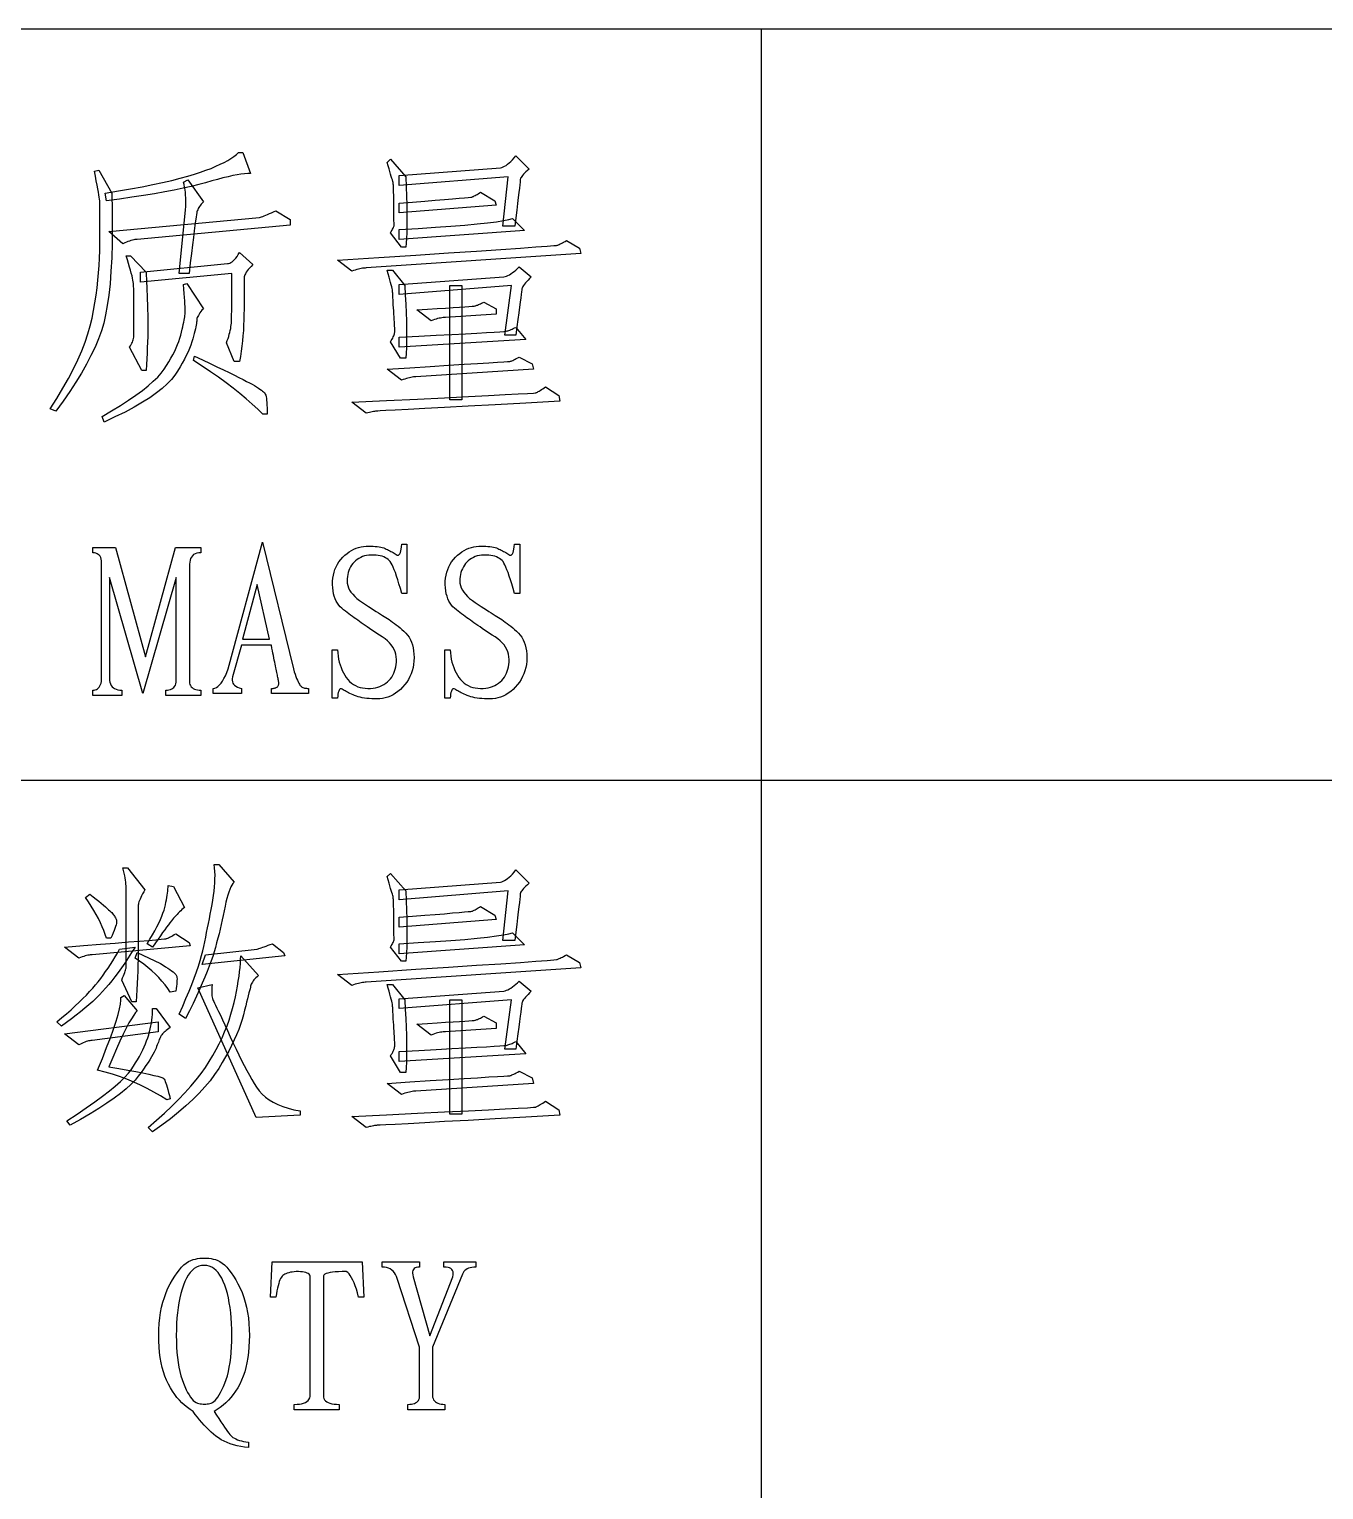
# Model space of a CAD drawing. Extents: x 0 to 420, y 0 to 297.
# Drawn here: x 388.5 to 399.99, y 22.04 to 35 of the extents above; entities that cross this region are included whole.
import ezdxf

# ---------------------------------------------------------------- set-up
doc = ezdxf.new("R2010")
doc.units = 0

msp = doc.modelspace()

# ---------------------------------------------------------------- linework, layer by layer
at = {"color": 7, "lineweight": 25}
for p, q in [((415, 35), (235, 35)), ((395, 15), (395, 35)), ((415, 28.33), (363, 28.33))]:
    msp.add_line(p, q, dxfattribs=at)
for points in [[(390.466, 33.72), (390.441, 33.72), (390.413, 33.717), (390.381, 33.713), (390.346, 33.707), (390.308, 33.7), (390.266, 33.691), (390.221, 33.68), (390.173, 33.667), (390.121, 33.653), (390.066, 33.637), (390.006, 33.621), (389.94, 33.604), (389.868, 33.588), (389.789, 33.572), (389.705, 33.556), (389.614, 33.54), (389.516, 33.524), (389.413, 33.508), (389.303, 33.492), (389.187, 33.476), (389.177, 33.545), (389.293, 33.564), (389.402, 33.583), (389.504, 33.602), (389.598, 33.621), (389.686, 33.64), (389.767, 33.658), (389.841, 33.677), (389.909, 33.695), (389.969, 33.713), (390.022, 33.73), (390.07, 33.748), (390.115, 33.765), (390.157, 33.783), (390.196, 33.801), (390.231, 33.818), (390.263, 33.836), (390.292, 33.853), (390.317, 33.871), (390.34, 33.888), (390.359, 33.906), (390.398, 33.906)], [(391.843, 33.691), (391.847, 33.602), (391.85, 33.519), (391.852, 33.442), (391.853, 33.371), (391.853, 33.305), (391.853, 33.246), (391.852, 33.192), (391.85, 33.144), (391.847, 33.102), (391.843, 33.066), (391.804, 33.066), (391.707, 33.193), (391.714, 33.204), (391.721, 33.215), (391.726, 33.225), (391.731, 33.234), (391.735, 33.242), (391.738, 33.249), (391.74, 33.256), (391.741, 33.262), (391.741, 33.267), (391.741, 33.271), (391.74, 33.276), (391.739, 33.284), (391.738, 33.295), (391.738, 33.309), (391.737, 33.325), (391.737, 33.344), (391.736, 33.366), (391.736, 33.39), (391.736, 33.417), (391.736, 33.447), (391.736, 33.477), (391.736, 33.504), (391.736, 33.529), (391.735, 33.552), (391.735, 33.571), (391.734, 33.589), (391.734, 33.604), (391.733, 33.616), (391.732, 33.625), (391.731, 33.633), (391.73, 33.64), (391.727, 33.649), (391.724, 33.662), (391.72, 33.676), (391.715, 33.694), (391.709, 33.713), (391.703, 33.736), (391.695, 33.761), (391.687, 33.788), (391.677, 33.818), (391.707, 33.847)], [(392.81, 33.252), (392.703, 33.252), (392.752, 33.691), (391.785, 33.613), (391.785, 33.701), (392.683, 33.769), (392.695, 33.772), (392.707, 33.777), (392.72, 33.783), (392.733, 33.791), (392.747, 33.801), (392.761, 33.813), (392.775, 33.826), (392.789, 33.841), (392.805, 33.858), (392.82, 33.877), (392.937, 33.759), (392.922, 33.746), (392.909, 33.734), (392.897, 33.722), (392.887, 33.712), (392.879, 33.702), (392.872, 33.693), (392.866, 33.685), (392.862, 33.678), (392.86, 33.672), (392.859, 33.667), (392.859, 33.658), (392.857, 33.642), (392.855, 33.619), (392.851, 33.589), (392.847, 33.551), (392.841, 33.506), (392.835, 33.453), (392.828, 33.393), (392.819, 33.326)], [(389.236, 33.545), (389.239, 33.387), (389.239, 33.239), (389.238, 33.101), (389.234, 32.971), (389.227, 32.851), (389.219, 32.741), (389.208, 32.64), (389.195, 32.548), (389.18, 32.465), (389.163, 32.392), (389.142, 32.323), (389.116, 32.252), (389.086, 32.178), (389.05, 32.103), (389.01, 32.026), (388.965, 31.947), (388.916, 31.866), (388.861, 31.783), (388.802, 31.698), (388.738, 31.611), (388.689, 31.631), (388.747, 31.723), (388.801, 31.813), (388.85, 31.9), (388.894, 31.984), (388.933, 32.066), (388.968, 32.146), (388.998, 32.222), (389.023, 32.296), (389.044, 32.368), (389.06, 32.436), (389.073, 32.504), (389.085, 32.571), (389.095, 32.638), (389.104, 32.704), (389.111, 32.771), (389.118, 32.837), (389.122, 32.903), (389.126, 32.969), (389.128, 33.035), (389.129, 33.1), (389.129, 33.163), (389.129, 33.22), (389.129, 33.271), (389.129, 33.316), (389.129, 33.355), (389.129, 33.389), (389.129, 33.417), (389.129, 33.439), (389.129, 33.456), (389.129, 33.467), (389.128, 33.476), (389.127, 33.49), (389.124, 33.508), (389.121, 33.529), (389.116, 33.554), (389.111, 33.584), (389.105, 33.617), (389.097, 33.654), (389.089, 33.695), (389.08, 33.74), (389.119, 33.75)], [(389.988, 33.369), (389.985, 33.355), (389.982, 33.332), (389.978, 33.3), (389.972, 33.259), (389.966, 33.21), (389.959, 33.152), (389.95, 33.085), (389.941, 33.009), (389.931, 32.925), (389.92, 32.832), (389.832, 32.832), (389.89, 33.398), (389.892, 33.425), (389.893, 33.452), (389.893, 33.478), (389.892, 33.503), (389.89, 33.528), (389.888, 33.552), (389.885, 33.575), (389.881, 33.598), (389.876, 33.621), (389.871, 33.642), (389.91, 33.662), (390.047, 33.467), (390.037, 33.457), (390.029, 33.447), (390.021, 33.437), (390.014, 33.427), (390.007, 33.418), (390.002, 33.408), (389.997, 33.398), (389.993, 33.388), (389.99, 33.379)], [(391.785, 33.457), (391.904, 33.466), (392.011, 33.475), (392.105, 33.482), (392.188, 33.489), (392.258, 33.495), (392.317, 33.5), (392.363, 33.504), (392.397, 33.507), (392.419, 33.509), (392.429, 33.51), (392.434, 33.512), (392.439, 33.514), (392.445, 33.516), (392.451, 33.52), (392.459, 33.524), (392.467, 33.529), (392.476, 33.534), (392.486, 33.54), (392.496, 33.547), (392.507, 33.554), (392.634, 33.476), (392.644, 33.437), (391.785, 33.369)], [(390.818, 33.31), (390.818, 33.261), (389.461, 33.134), (389.451, 33.134), (389.44, 33.133), (389.429, 33.131), (389.417, 33.128), (389.404, 33.125), (389.391, 33.12), (389.378, 33.115), (389.364, 33.109), (389.349, 33.103), (389.334, 33.095), (389.207, 33.203), (390.545, 33.33), (390.553, 33.332), (390.563, 33.335), (390.574, 33.339), (390.587, 33.344), (390.601, 33.349), (390.616, 33.356), (390.633, 33.363), (390.651, 33.37), (390.67, 33.379), (390.691, 33.388)], [(391.785, 33.222), (391.953, 33.232), (392.106, 33.242), (392.244, 33.252), (392.368, 33.261), (392.476, 33.271), (392.569, 33.281), (392.647, 33.291), (392.71, 33.301), (392.758, 33.31), (392.791, 33.32), (392.898, 33.213), (391.785, 33.134)], [(391.238, 32.949), (391.604, 32.973), (391.931, 32.995), (392.221, 33.014), (392.472, 33.031), (392.686, 33.045), (392.861, 33.057), (392.998, 33.067), (393.097, 33.074), (393.158, 33.079), (393.181, 33.081), (393.186, 33.082), (393.191, 33.084), (393.197, 33.087), (393.205, 33.09), (393.213, 33.094), (393.222, 33.099), (393.233, 33.104), (393.244, 33.11), (393.256, 33.117), (393.269, 33.125), (393.386, 33.056), (393.396, 33.008), (391.492, 32.881), (391.482, 32.88), (391.471, 32.879), (391.46, 32.878), (391.448, 32.876), (391.436, 32.873), (391.423, 32.87), (391.409, 32.866), (391.395, 32.862), (391.38, 32.857), (391.365, 32.851)], [(389.431, 32.285), (389.431, 32.296), (389.431, 32.309), (389.431, 32.326), (389.431, 32.344), (389.431, 32.365), (389.431, 32.389), (389.431, 32.415), (389.431, 32.444), (389.431, 32.476), (389.431, 32.509), (389.431, 32.543), (389.431, 32.575), (389.431, 32.604), (389.43, 32.631), (389.43, 32.656), (389.43, 32.678), (389.429, 32.698), (389.428, 32.716), (389.427, 32.731), (389.426, 32.744), (389.425, 32.757), (389.422, 32.772), (389.419, 32.79), (389.414, 32.811), (389.408, 32.834), (389.401, 32.86), (389.393, 32.888), (389.384, 32.919), (389.374, 32.952), (389.363, 32.988), (389.402, 32.988), (389.539, 32.842), (389.541, 32.813), (389.542, 32.783), (389.544, 32.75), (389.546, 32.716), (389.547, 32.679), (389.549, 32.641), (389.55, 32.6), (389.551, 32.557), (389.552, 32.512), (389.553, 32.466), (389.554, 32.418), (389.554, 32.369), (389.554, 32.321), (389.553, 32.272), (389.552, 32.223), (389.55, 32.173), (389.548, 32.123), (389.546, 32.073), (389.542, 32.023), (389.539, 31.972), (389.5, 31.972), (389.392, 32.177), (389.4, 32.189), (389.406, 32.201), (389.412, 32.212), (389.417, 32.223), (389.422, 32.234), (389.425, 32.244), (389.428, 32.255), (389.43, 32.265), (389.431, 32.275)], [(390.408, 32.514), (390.407, 32.467), (390.406, 32.419), (390.404, 32.372), (390.402, 32.325), (390.398, 32.279), (390.394, 32.233), (390.389, 32.187), (390.383, 32.141), (390.376, 32.096), (390.369, 32.051), (390.32, 32.051), (390.252, 32.217), (390.259, 32.236), (390.266, 32.255), (390.272, 32.273), (390.277, 32.292), (390.282, 32.309), (390.286, 32.327), (390.29, 32.344), (390.292, 32.36), (390.294, 32.376), (390.296, 32.392), (390.296, 32.411), (390.297, 32.435), (390.298, 32.465), (390.299, 32.5), (390.299, 32.541), (390.3, 32.588), (390.3, 32.64), (390.3, 32.699), (390.3, 32.762), (390.3, 32.832), (389.49, 32.754), (389.49, 32.842), (390.261, 32.92), (390.271, 32.921), (390.281, 32.924), (390.292, 32.928), (390.302, 32.935), (390.313, 32.944), (390.323, 32.955), (390.335, 32.967), (390.346, 32.982), (390.357, 32.999), (390.369, 33.017), (390.486, 32.91), (390.471, 32.895), (390.458, 32.88), (390.446, 32.867), (390.436, 32.854), (390.427, 32.842), (390.42, 32.83), (390.415, 32.82), (390.411, 32.81), (390.409, 32.801), (390.408, 32.793), (390.408, 32.783), (390.408, 32.769), (390.408, 32.751), (390.408, 32.729), (390.408, 32.704), (390.408, 32.674), (390.408, 32.64), (390.408, 32.602), (390.408, 32.56)], [(391.707, 32.226), (391.714, 32.238), (391.721, 32.249), (391.727, 32.259), (391.732, 32.269), (391.736, 32.279), (391.739, 32.288), (391.742, 32.296), (391.744, 32.304), (391.745, 32.312), (391.746, 32.319), (391.746, 32.327), (391.745, 32.337), (391.745, 32.35), (391.744, 32.364), (391.743, 32.381), (391.742, 32.401), (391.741, 32.422), (391.739, 32.446), (391.738, 32.472), (391.736, 32.5), (391.734, 32.528), (391.732, 32.553), (391.731, 32.577), (391.73, 32.597), (391.729, 32.616), (391.728, 32.632), (391.727, 32.645), (391.727, 32.656), (391.726, 32.665), (391.726, 32.671), (391.726, 32.677), (391.724, 32.686), (391.722, 32.698), (391.718, 32.713), (391.714, 32.73), (391.709, 32.751), (391.702, 32.774), (391.695, 32.8), (391.687, 32.829), (391.677, 32.861), (391.726, 32.861), (391.834, 32.724), (391.839, 32.639), (391.843, 32.558), (391.847, 32.482), (391.849, 32.41), (391.851, 32.343), (391.851, 32.281), (391.851, 32.224), (391.849, 32.171), (391.847, 32.123), (391.843, 32.08), (391.795, 32.08)], [(392.957, 32.802), (392.942, 32.787), (392.928, 32.773), (392.916, 32.76), (392.906, 32.748), (392.897, 32.737), (392.889, 32.726), (392.883, 32.717), (392.879, 32.709), (392.875, 32.701), (392.874, 32.695), (392.872, 32.686), (392.87, 32.669), (392.867, 32.646), (392.863, 32.615), (392.858, 32.578), (392.852, 32.533), (392.845, 32.482), (392.838, 32.423), (392.829, 32.358), (392.82, 32.285), (392.722, 32.285), (392.781, 32.724), (391.785, 32.646), (391.785, 32.734), (392.713, 32.802), (392.724, 32.805), (392.737, 32.809), (392.749, 32.814), (392.763, 32.821), (392.776, 32.829), (392.79, 32.839), (392.804, 32.85), (392.819, 32.862), (392.834, 32.875), (392.849, 32.89)], [(389.148, 31.562), (389.233, 31.612), (389.311, 31.66), (389.382, 31.707), (389.447, 31.751), (389.506, 31.794), (389.558, 31.835), (389.603, 31.875), (389.642, 31.912), (389.674, 31.948), (389.7, 31.982), (389.721, 32.015), (389.742, 32.047), (389.76, 32.079), (389.777, 32.11), (389.793, 32.141), (389.806, 32.171), (389.819, 32.2), (389.83, 32.229), (389.839, 32.257), (389.846, 32.285), (389.853, 32.311), (389.859, 32.336), (389.864, 32.359), (389.869, 32.38), (389.873, 32.4), (389.877, 32.417), (389.88, 32.433), (389.882, 32.447), (389.884, 32.46), (389.885, 32.47), (389.886, 32.482), (389.886, 32.497), (389.886, 32.515), (389.885, 32.536), (389.884, 32.561), (389.882, 32.589), (389.88, 32.62), (389.878, 32.655), (389.874, 32.693), (389.871, 32.734), (389.9, 32.744), (390.047, 32.519), (390.035, 32.506), (390.025, 32.493), (390.017, 32.481), (390.009, 32.47), (390.003, 32.459), (389.997, 32.45), (389.993, 32.44), (389.99, 32.432), (389.988, 32.424), (389.988, 32.417), (389.988, 32.409), (389.987, 32.399), (389.985, 32.387), (389.982, 32.374), (389.979, 32.358), (389.976, 32.341), (389.971, 32.321), (389.966, 32.3), (389.96, 32.276), (389.954, 32.251), (389.946, 32.224), (389.936, 32.196), (389.925, 32.166), (389.912, 32.136), (389.896, 32.104), (389.879, 32.071), (389.86, 32.037), (389.84, 32.002), (389.817, 31.966), (389.793, 31.928), (389.763, 31.89), (389.727, 31.851), (389.683, 31.811), (389.632, 31.771), (389.573, 31.729), (389.507, 31.688), (389.433, 31.645), (389.352, 31.602), (389.263, 31.558), (389.168, 31.513)], [(392.234, 31.709), (392.234, 32.724), (392.341, 32.724), (392.341, 31.709)], [(392.644, 32.519), (392.644, 32.47), (392.195, 32.441), (392.185, 32.441), (392.174, 32.44), (392.163, 32.438), (392.151, 32.436), (392.139, 32.434), (392.126, 32.431), (392.112, 32.427), (392.098, 32.422), (392.083, 32.417), (392.068, 32.412), (391.941, 32.509), (392.036, 32.515), (392.121, 32.52), (392.197, 32.525), (392.263, 32.529), (392.319, 32.533), (392.366, 32.536), (392.404, 32.539), (392.432, 32.541), (392.45, 32.542), (392.459, 32.544), (392.463, 32.545), (392.468, 32.547), (392.474, 32.549), (392.48, 32.551), (392.488, 32.555), (392.496, 32.558), (392.505, 32.562), (392.515, 32.567), (392.525, 32.572), (392.537, 32.578)], [(391.785, 32.177), (391.785, 32.265), (391.958, 32.275), (392.113, 32.283), (392.251, 32.291), (392.372, 32.297), (392.474, 32.303), (392.56, 32.308), (392.628, 32.312), (392.679, 32.315), (392.712, 32.318), (392.727, 32.319), (392.734, 32.32), (392.742, 32.322), (392.75, 32.324), (392.758, 32.327), (392.767, 32.33), (392.777, 32.334), (392.787, 32.338), (392.797, 32.342), (392.808, 32.348), (392.82, 32.353), (392.908, 32.246)], [(389.959, 32.06), (389.968, 32.099), (390.04, 32.065), (390.107, 32.034), (390.168, 32.004), (390.225, 31.977), (390.276, 31.952), (390.322, 31.929), (390.363, 31.908), (390.4, 31.89), (390.431, 31.874), (390.457, 31.86), (390.479, 31.848), (390.5, 31.836), (390.518, 31.825), (390.535, 31.815), (390.549, 31.805), (390.562, 31.796), (390.573, 31.788), (390.582, 31.78), (390.589, 31.774), (390.593, 31.767), (390.597, 31.76), (390.6, 31.751), (390.603, 31.738), (390.606, 31.724), (390.608, 31.706), (390.61, 31.686), (390.611, 31.664), (390.612, 31.639), (390.613, 31.612), (390.613, 31.582), (390.574, 31.582), (390.529, 31.627), (390.48, 31.673), (390.428, 31.719), (390.372, 31.766), (390.313, 31.814), (390.249, 31.862), (390.182, 31.911), (390.111, 31.96), (390.037, 32.01)], [(391.931, 31.914), (391.921, 31.913), (391.911, 31.913), (391.899, 31.911), (391.888, 31.909), (391.875, 31.906), (391.862, 31.903), (391.849, 31.899), (391.834, 31.895), (391.82, 31.89), (391.804, 31.884), (391.677, 31.982), (391.88, 31.995), (392.061, 32.007), (392.222, 32.017), (392.362, 32.026), (392.481, 32.033), (392.579, 32.04), (392.656, 32.044), (392.712, 32.048), (392.747, 32.05), (392.761, 32.051), (392.766, 32.051), (392.771, 32.052), (392.777, 32.054), (392.785, 32.057), (392.793, 32.06), (392.802, 32.065), (392.813, 32.07), (392.824, 32.076), (392.836, 32.082), (392.849, 32.09), (392.966, 32.031), (392.976, 31.982)], [(393.211, 31.699), (392.908, 31.682), (392.637, 31.667), (392.397, 31.654), (392.188, 31.643), (392.011, 31.633), (391.865, 31.625), (391.75, 31.619), (391.667, 31.615), (391.615, 31.612), (391.594, 31.611), (391.589, 31.611), (391.582, 31.61), (391.575, 31.609), (391.566, 31.608), (391.557, 31.606), (391.546, 31.604), (391.534, 31.601), (391.521, 31.599), (391.507, 31.595), (391.492, 31.592), (391.365, 31.689), (391.671, 31.704), (391.946, 31.717), (392.188, 31.729), (392.399, 31.74), (392.578, 31.749), (392.725, 31.757), (392.841, 31.763), (392.924, 31.767), (392.976, 31.77), (392.996, 31.772), (393, 31.774), (393.005, 31.776), (393.012, 31.779), (393.019, 31.783), (393.027, 31.788), (393.037, 31.794), (393.047, 31.801), (393.058, 31.808), (393.07, 31.817), (393.084, 31.826), (393.201, 31.748)], [(389.807, 29.203), (389.807, 30.133), (389.51, 29.102), (389.214, 30.133), (389.214, 29.219), (389.218, 29.203), (389.223, 29.188), (389.23, 29.175), (389.239, 29.164), (389.249, 29.154), (389.26, 29.147), (389.274, 29.141), (389.289, 29.136), (389.305, 29.134), (389.323, 29.133), (389.323, 29.086), (389.065, 29.086), (389.065, 29.133), (389.077, 29.134), (389.088, 29.136), (389.098, 29.14), (389.108, 29.146), (389.116, 29.153), (389.123, 29.161), (389.13, 29.171), (389.135, 29.183), (389.14, 29.196), (389.143, 29.211), (389.143, 30.266), (389.143, 30.282), (389.14, 30.297), (389.136, 30.31), (389.131, 30.321), (389.124, 30.33), (389.115, 30.338), (389.105, 30.344), (389.093, 30.348), (389.08, 30.351), (389.065, 30.352), (389.065, 30.399), (389.268, 30.399), (389.534, 29.43), (389.8, 30.399), (390.026, 30.399), (390.026, 30.352), (390.007, 30.351), (389.99, 30.348), (389.974, 30.343), (389.961, 30.336), (389.95, 30.326), (389.941, 30.315), (389.934, 30.302), (389.929, 30.287), (389.926, 30.269), (389.925, 30.25), (389.925, 29.196), (389.928, 29.184), (389.934, 29.173), (389.94, 29.164), (389.948, 29.156), (389.958, 29.149), (389.969, 29.143), (389.981, 29.139), (389.995, 29.136), (390.01, 29.134), (390.026, 29.133), (390.026, 29.086), (389.714, 29.086), (389.714, 29.133), (389.729, 29.134), (389.742, 29.136), (389.755, 29.139), (389.766, 29.144), (389.776, 29.151), (389.785, 29.158), (389.792, 29.167), (389.799, 29.178), (389.804, 29.19)], [(390.714, 29.219), (390.712, 29.227), (390.71, 29.236), (390.708, 29.246), (390.706, 29.256), (390.704, 29.267), (390.701, 29.278), (390.699, 29.291), (390.696, 29.304), (390.693, 29.318), (390.69, 29.332), (390.687, 29.348), (390.684, 29.364), (390.68, 29.381), (390.676, 29.4), (390.673, 29.419), (390.669, 29.44), (390.664, 29.461), (390.66, 29.483), (390.656, 29.507), (390.651, 29.531), (390.385, 29.531), (390.307, 29.25), (390.304, 29.235), (390.303, 29.221), (390.305, 29.208), (390.309, 29.196), (390.315, 29.186), (390.324, 29.176), (390.336, 29.168), (390.35, 29.16), (390.366, 29.154), (390.385, 29.149), (390.385, 29.102), (390.135, 29.102), (390.135, 29.149), (390.149, 29.152), (390.163, 29.158), (390.177, 29.167), (390.19, 29.18), (390.204, 29.196), (390.217, 29.214), (390.23, 29.236), (390.243, 29.261), (390.256, 29.289), (390.268, 29.321), (390.573, 30.446), (390.846, 29.321), (390.854, 29.297), (390.861, 29.275), (390.868, 29.255), (390.875, 29.237), (390.882, 29.221), (390.888, 29.207), (390.893, 29.195), (390.899, 29.186), (390.904, 29.178), (390.909, 29.172), (390.914, 29.168), (390.919, 29.164), (390.925, 29.16), (390.931, 29.157), (390.938, 29.154), (390.945, 29.152), (390.953, 29.151), (390.961, 29.15), (390.97, 29.149), (390.979, 29.149), (390.979, 29.102), (390.651, 29.102), (390.651, 29.149), (390.659, 29.149), (390.666, 29.149), (390.672, 29.15), (390.679, 29.151), (390.684, 29.153), (390.69, 29.154), (390.694, 29.156), (390.699, 29.159), (390.702, 29.161), (390.706, 29.164), (390.709, 29.168), (390.711, 29.171), (390.713, 29.176), (390.715, 29.181), (390.716, 29.186), (390.716, 29.191), (390.716, 29.198), (390.716, 29.204), (390.715, 29.211)], [(391.815, 29.16), (391.795, 29.14), (391.774, 29.122), (391.752, 29.107), (391.73, 29.093), (391.708, 29.081), (391.685, 29.072), (391.661, 29.064), (391.638, 29.059), (391.613, 29.056), (391.589, 29.055), (391.564, 29.055), (391.541, 29.056), (391.518, 29.058), (391.497, 29.06), (391.476, 29.063), (391.457, 29.066), (391.439, 29.07), (391.421, 29.075), (391.405, 29.08), (391.389, 29.086), (391.375, 29.092), (391.361, 29.098), (391.348, 29.104), (391.336, 29.11), (391.325, 29.115), (391.314, 29.121), (391.305, 29.126), (391.296, 29.131), (391.287, 29.136), (391.28, 29.141), (391.273, 29.144), (391.267, 29.145), (391.261, 29.144), (391.256, 29.14), (391.252, 29.133), (391.248, 29.124), (391.244, 29.112), (391.241, 29.098), (391.239, 29.082), (391.237, 29.063), (391.19, 29.063), (391.19, 29.492), (391.237, 29.492), (391.239, 29.463), (391.243, 29.435), (391.247, 29.408), (391.253, 29.382), (391.26, 29.357), (391.269, 29.333), (391.279, 29.309), (391.29, 29.287), (391.302, 29.266), (391.315, 29.246), (391.33, 29.228), (391.345, 29.211), (391.362, 29.196), (391.38, 29.184), (391.398, 29.173), (391.418, 29.164), (391.439, 29.157), (391.46, 29.153), (391.483, 29.15), (391.507, 29.149), (391.53, 29.149), (391.553, 29.151), (391.574, 29.155), (391.595, 29.16), (391.614, 29.166), (391.632, 29.174), (391.649, 29.183), (391.665, 29.194), (391.68, 29.206), (391.694, 29.219), (391.707, 29.233), (391.718, 29.249), (391.728, 29.265), (391.737, 29.283), (391.744, 29.301), (391.75, 29.32), (391.755, 29.34), (391.758, 29.361), (391.76, 29.383), (391.76, 29.406), (391.759, 29.43), (391.755, 29.452), (391.749, 29.474), (391.741, 29.495), (391.729, 29.515), (391.715, 29.534), (391.699, 29.553), (391.681, 29.571), (391.659, 29.589), (391.635, 29.606), (391.611, 29.622), (391.587, 29.637), (391.565, 29.652), (391.543, 29.667), (391.522, 29.681), (391.502, 29.694), (391.483, 29.707), (391.465, 29.719), (391.448, 29.731), (391.432, 29.742), (391.417, 29.753), (391.401, 29.765), (391.385, 29.776), (391.37, 29.787), (391.354, 29.799), (391.339, 29.811), (391.323, 29.823), (391.307, 29.835), (391.292, 29.847), (391.276, 29.86), (391.261, 29.873), (391.248, 29.888), (391.236, 29.905), (391.225, 29.923), (391.217, 29.944), (391.209, 29.966), (391.203, 29.989), (391.199, 30.015), (391.196, 30.042), (391.194, 30.071), (391.194, 30.1), (391.196, 30.128), (391.201, 30.155), (391.207, 30.181), (391.215, 30.205), (391.225, 30.229), (391.236, 30.252), (391.25, 30.273), (391.266, 30.293), (391.284, 30.313), (391.303, 30.331), (391.322, 30.347), (391.342, 30.361), (391.362, 30.373), (391.383, 30.384), (391.403, 30.393), (391.425, 30.4), (391.446, 30.405), (391.469, 30.409), (391.491, 30.41), (391.513, 30.411), (391.534, 30.411), (391.554, 30.41), (391.572, 30.409), (391.59, 30.407), (391.606, 30.405), (391.621, 30.402), (391.635, 30.399), (391.647, 30.395), (391.659, 30.391), (391.67, 30.386), (391.68, 30.381), (391.691, 30.376), (391.701, 30.371), (391.711, 30.365), (391.72, 30.36), (391.73, 30.354), (391.739, 30.348), (391.748, 30.342), (391.757, 30.336), (391.765, 30.331), (391.772, 30.33), (391.779, 30.331), (391.785, 30.336), (391.791, 30.344), (391.796, 30.355), (391.8, 30.369), (391.803, 30.386), (391.805, 30.406), (391.807, 30.43), (391.854, 30.43), (391.854, 29.992), (391.807, 29.992), (391.795, 30.036), (391.783, 30.076), (391.772, 30.113), (391.761, 30.146), (391.751, 30.176), (391.741, 30.202), (391.731, 30.225), (391.722, 30.245), (391.714, 30.261), (391.706, 30.274), (391.697, 30.284), (391.687, 30.293), (391.676, 30.302), (391.663, 30.309), (391.649, 30.316), (391.634, 30.321), (391.617, 30.325), (391.598, 30.329), (391.579, 30.331), (391.557, 30.332), (391.536, 30.332), (391.516, 30.331), (391.496, 30.328), (391.477, 30.324), (391.46, 30.319), (391.443, 30.312), (391.427, 30.303), (391.412, 30.293), (391.398, 30.282), (391.385, 30.27), (391.374, 30.256), (391.363, 30.242), (391.354, 30.227), (391.345, 30.211), (391.339, 30.195), (391.333, 30.177), (391.329, 30.16), (391.326, 30.141), (391.324, 30.122), (391.323, 30.102), (391.324, 30.082), (391.328, 30.062), (391.335, 30.042), (391.345, 30.022), (391.357, 30.003), (391.372, 29.984), (391.39, 29.965), (391.41, 29.947), (391.434, 29.928), (391.46, 29.91), (391.486, 29.893), (391.512, 29.876), (391.536, 29.861), (391.558, 29.846), (391.58, 29.832), (391.6, 29.819), (391.619, 29.808), (391.636, 29.797), (391.652, 29.787), (391.667, 29.778), (391.681, 29.769), (391.696, 29.759), (391.711, 29.749), (391.726, 29.738), (391.742, 29.726), (391.758, 29.713), (391.775, 29.7), (391.792, 29.686), (391.809, 29.672), (391.827, 29.656), (391.844, 29.64), (391.859, 29.622), (391.873, 29.603), (391.884, 29.581), (391.894, 29.559), (391.902, 29.535), (391.909, 29.509), (391.913, 29.481), (391.916, 29.453), (391.917, 29.422), (391.916, 29.391), (391.913, 29.362), (391.908, 29.333), (391.901, 29.305), (391.891, 29.279), (391.88, 29.253), (391.867, 29.228), (391.852, 29.205), (391.834, 29.182)], [(392.815, 29.16), (392.795, 29.14), (392.774, 29.122), (392.752, 29.107), (392.73, 29.093), (392.708, 29.081), (392.685, 29.072), (392.661, 29.064), (392.638, 29.059), (392.613, 29.056), (392.589, 29.055), (392.564, 29.055), (392.541, 29.056), (392.518, 29.058), (392.497, 29.06), (392.476, 29.063), (392.457, 29.066), (392.439, 29.07), (392.421, 29.075), (392.405, 29.08), (392.389, 29.086), (392.375, 29.092), (392.361, 29.098), (392.348, 29.104), (392.336, 29.11), (392.325, 29.115), (392.314, 29.121), (392.305, 29.126), (392.296, 29.131), (392.287, 29.136), (392.28, 29.141), (392.273, 29.144), (392.267, 29.145), (392.261, 29.144), (392.256, 29.14), (392.252, 29.133), (392.248, 29.124), (392.244, 29.112), (392.241, 29.098), (392.239, 29.082), (392.237, 29.063), (392.19, 29.063), (392.19, 29.492), (392.237, 29.492), (392.239, 29.463), (392.243, 29.435), (392.247, 29.408), (392.253, 29.382), (392.26, 29.357), (392.269, 29.333), (392.279, 29.309), (392.29, 29.287), (392.302, 29.266), (392.315, 29.246), (392.33, 29.228), (392.345, 29.211), (392.362, 29.196), (392.38, 29.184), (392.398, 29.173), (392.418, 29.164), (392.439, 29.157), (392.46, 29.153), (392.483, 29.15), (392.507, 29.149), (392.53, 29.149), (392.553, 29.151), (392.574, 29.155), (392.595, 29.16), (392.614, 29.166), (392.632, 29.174), (392.649, 29.183), (392.665, 29.194), (392.68, 29.206), (392.694, 29.219), (392.707, 29.233), (392.718, 29.249), (392.728, 29.265), (392.737, 29.283), (392.744, 29.301), (392.75, 29.32), (392.755, 29.34), (392.758, 29.361), (392.76, 29.383), (392.76, 29.406), (392.759, 29.43), (392.755, 29.452), (392.749, 29.474), (392.741, 29.495), (392.729, 29.515), (392.715, 29.534), (392.699, 29.553), (392.681, 29.571), (392.659, 29.589), (392.635, 29.606), (392.611, 29.622), (392.587, 29.637), (392.565, 29.652), (392.543, 29.667), (392.522, 29.681), (392.502, 29.694), (392.483, 29.707), (392.465, 29.719), (392.448, 29.731), (392.432, 29.742), (392.417, 29.753), (392.401, 29.765), (392.385, 29.776), (392.37, 29.787), (392.354, 29.799), (392.339, 29.811), (392.323, 29.823), (392.307, 29.835), (392.292, 29.847), (392.276, 29.86), (392.261, 29.873), (392.248, 29.888), (392.236, 29.905), (392.225, 29.923), (392.217, 29.944), (392.209, 29.966), (392.203, 29.989), (392.199, 30.015), (392.196, 30.042), (392.194, 30.071), (392.194, 30.1), (392.196, 30.128), (392.201, 30.155), (392.207, 30.181), (392.215, 30.205), (392.225, 30.229), (392.236, 30.252), (392.25, 30.273), (392.266, 30.293), (392.284, 30.313), (392.303, 30.331), (392.322, 30.347), (392.342, 30.361), (392.362, 30.373), (392.383, 30.384), (392.403, 30.393), (392.425, 30.4), (392.446, 30.405), (392.469, 30.409), (392.491, 30.41), (392.513, 30.411), (392.534, 30.411), (392.554, 30.41), (392.572, 30.409), (392.59, 30.407), (392.606, 30.405), (392.621, 30.402), (392.635, 30.399), (392.647, 30.395), (392.659, 30.391), (392.67, 30.386), (392.68, 30.381), (392.691, 30.376), (392.701, 30.371), (392.711, 30.365), (392.72, 30.36), (392.73, 30.354), (392.739, 30.348), (392.748, 30.342), (392.757, 30.336), (392.765, 30.331), (392.772, 30.33), (392.779, 30.331), (392.785, 30.336), (392.791, 30.344), (392.796, 30.355), (392.8, 30.369), (392.803, 30.386), (392.805, 30.406), (392.807, 30.43), (392.854, 30.43), (392.854, 29.992), (392.807, 29.992), (392.795, 30.036), (392.783, 30.076), (392.772, 30.113), (392.761, 30.146), (392.751, 30.176), (392.741, 30.202), (392.731, 30.225), (392.722, 30.245), (392.714, 30.261), (392.706, 30.274), (392.697, 30.284), (392.687, 30.293), (392.676, 30.302), (392.663, 30.309), (392.649, 30.316), (392.634, 30.321), (392.617, 30.325), (392.598, 30.329), (392.579, 30.331), (392.557, 30.332), (392.536, 30.332), (392.516, 30.331), (392.496, 30.328), (392.477, 30.324), (392.46, 30.319), (392.443, 30.312), (392.427, 30.303), (392.412, 30.293), (392.398, 30.282), (392.385, 30.27), (392.374, 30.256), (392.363, 30.242), (392.354, 30.227), (392.345, 30.211), (392.339, 30.195), (392.333, 30.177), (392.329, 30.16), (392.326, 30.141), (392.324, 30.122), (392.323, 30.102), (392.324, 30.082), (392.328, 30.062), (392.335, 30.042), (392.345, 30.022), (392.357, 30.003), (392.372, 29.984), (392.39, 29.965), (392.41, 29.947), (392.434, 29.928), (392.46, 29.91), (392.486, 29.893), (392.512, 29.876), (392.536, 29.861), (392.558, 29.846), (392.58, 29.832), (392.6, 29.819), (392.619, 29.808), (392.636, 29.797), (392.652, 29.787), (392.667, 29.778), (392.681, 29.769), (392.696, 29.759), (392.711, 29.749), (392.726, 29.738), (392.742, 29.726), (392.758, 29.713), (392.775, 29.7), (392.792, 29.686), (392.809, 29.672), (392.827, 29.656), (392.844, 29.64), (392.859, 29.622), (392.873, 29.603), (392.884, 29.581), (392.894, 29.559), (392.902, 29.535), (392.909, 29.509), (392.913, 29.481), (392.916, 29.453), (392.917, 29.422), (392.916, 29.391), (392.913, 29.362), (392.908, 29.333), (392.901, 29.305), (392.891, 29.279), (392.88, 29.253), (392.867, 29.228), (392.852, 29.205), (392.834, 29.182)], [(390.635, 29.586), (390.526, 30.071), (390.393, 29.586)], [(389.529, 27.361), (389.518, 27.342), (389.508, 27.324), (389.499, 27.308), (389.491, 27.292), (389.485, 27.278), (389.48, 27.265), (389.476, 27.253), (389.473, 27.242), (389.471, 27.233), (389.47, 27.224), (389.47, 27.214), (389.47, 27.199), (389.47, 27.18), (389.47, 27.155), (389.47, 27.127), (389.47, 27.093), (389.47, 27.055), (389.47, 27.012), (389.47, 26.964), (389.47, 26.912), (389.47, 26.857), (389.47, 26.802), (389.469, 26.748), (389.467, 26.693), (389.465, 26.638), (389.463, 26.584), (389.461, 26.529), (389.458, 26.474), (389.455, 26.419), (389.451, 26.365), (389.412, 26.365), (389.324, 26.56), (389.331, 26.579), (389.338, 26.596), (389.344, 26.612), (389.349, 26.626), (389.353, 26.638), (389.357, 26.649), (389.359, 26.659), (389.361, 26.666), (389.363, 26.673), (389.363, 26.677), (389.363, 26.684), (389.363, 26.697), (389.363, 26.715), (389.363, 26.739), (389.363, 26.769), (389.363, 26.804), (389.363, 26.846), (389.363, 26.893), (389.363, 26.946), (389.363, 27.004), (389.363, 27.063), (389.363, 27.118), (389.363, 27.167), (389.363, 27.211), (389.363, 27.25), (389.363, 27.284), (389.363, 27.313), (389.363, 27.337), (389.363, 27.356), (389.363, 27.371), (389.363, 27.383), (389.362, 27.397), (389.36, 27.412), (389.358, 27.428), (389.356, 27.446), (389.352, 27.466), (389.349, 27.486), (389.344, 27.508), (389.339, 27.531), (389.334, 27.556), (389.373, 27.556)], [(390.13, 26.77), (390.116, 26.729), (390.1, 26.684), (390.081, 26.636), (390.061, 26.586), (390.038, 26.532), (390.013, 26.475), (389.986, 26.416), (389.956, 26.353), (389.924, 26.287), (389.89, 26.218), (389.832, 26.257), (389.864, 26.328), (389.893, 26.395), (389.92, 26.46), (389.945, 26.521), (389.967, 26.578), (389.987, 26.633), (390.004, 26.684), (390.019, 26.732), (390.032, 26.777), (390.042, 26.819), (390.05, 26.859), (390.059, 26.899), (390.068, 26.94), (390.076, 26.981), (390.084, 27.022), (390.093, 27.063), (390.101, 27.104), (390.109, 27.145), (390.117, 27.187), (390.125, 27.229), (390.132, 27.27), (390.138, 27.311), (390.143, 27.349), (390.147, 27.387), (390.149, 27.423), (390.15, 27.458), (390.151, 27.492), (390.15, 27.524), (390.147, 27.556), (390.144, 27.586), (390.183, 27.586), (390.32, 27.429), (390.31, 27.418), (390.301, 27.403), (390.292, 27.386), (390.282, 27.365), (390.274, 27.341), (390.265, 27.314), (390.256, 27.284), (390.248, 27.251), (390.24, 27.215), (390.232, 27.175), (390.224, 27.134), (390.215, 27.094), (390.206, 27.053), (390.197, 27.012), (390.187, 26.971), (390.176, 26.931), (390.165, 26.891), (390.154, 26.85), (390.142, 26.81)], [(391.843, 27.351), (391.847, 27.262), (391.85, 27.179), (391.852, 27.102), (391.853, 27.031), (391.853, 26.965), (391.853, 26.906), (391.852, 26.852), (391.85, 26.804), (391.847, 26.762), (391.843, 26.726), (391.804, 26.726), (391.707, 26.853), (391.714, 26.864), (391.721, 26.875), (391.726, 26.885), (391.731, 26.894), (391.735, 26.902), (391.738, 26.909), (391.74, 26.916), (391.741, 26.922), (391.741, 26.927), (391.741, 26.931), (391.74, 26.936), (391.739, 26.944), (391.738, 26.955), (391.738, 26.969), (391.737, 26.985), (391.737, 27.004), (391.736, 27.026), (391.736, 27.05), (391.736, 27.077), (391.736, 27.107), (391.736, 27.137), (391.736, 27.164), (391.736, 27.189), (391.735, 27.212), (391.735, 27.231), (391.734, 27.249), (391.734, 27.264), (391.733, 27.276), (391.732, 27.285), (391.731, 27.293), (391.73, 27.3), (391.727, 27.309), (391.724, 27.322), (391.72, 27.336), (391.715, 27.354), (391.709, 27.373), (391.703, 27.396), (391.695, 27.421), (391.687, 27.448), (391.677, 27.478), (391.707, 27.507)], [(392.81, 26.912), (392.703, 26.912), (392.752, 27.351), (391.785, 27.273), (391.785, 27.361), (392.683, 27.429), (392.695, 27.432), (392.707, 27.437), (392.72, 27.443), (392.733, 27.451), (392.747, 27.461), (392.761, 27.473), (392.775, 27.486), (392.789, 27.501), (392.805, 27.518), (392.82, 27.537), (392.937, 27.419), (392.922, 27.406), (392.909, 27.394), (392.897, 27.382), (392.887, 27.372), (392.879, 27.362), (392.872, 27.353), (392.866, 27.345), (392.862, 27.338), (392.86, 27.332), (392.859, 27.327), (392.859, 27.318), (392.857, 27.302), (392.855, 27.279), (392.851, 27.249), (392.847, 27.211), (392.841, 27.166), (392.835, 27.113), (392.828, 27.053), (392.819, 26.986)], [(389.783, 27.39), (389.88, 27.205), (389.869, 27.195), (389.857, 27.185), (389.846, 27.174), (389.835, 27.164), (389.824, 27.153), (389.814, 27.143), (389.803, 27.131), (389.793, 27.12), (389.783, 27.109), (389.773, 27.097), (389.763, 27.084), (389.75, 27.069), (389.737, 27.051), (389.721, 27.03), (389.705, 27.007), (389.686, 26.981), (389.666, 26.953), (389.645, 26.922), (389.622, 26.889), (389.597, 26.853), (389.548, 26.882), (389.573, 26.923), (389.595, 26.961), (389.616, 26.998), (389.634, 27.032), (389.651, 27.065), (389.666, 27.097), (389.678, 27.126), (389.689, 27.154), (389.698, 27.18), (389.705, 27.205), (389.71, 27.228), (389.715, 27.25), (389.72, 27.271), (389.723, 27.292), (389.727, 27.312), (389.729, 27.331), (389.731, 27.35), (389.733, 27.367), (389.734, 27.384), (389.734, 27.4)], [(389.187, 26.931), (389.176, 26.965), (389.164, 26.999), (389.15, 27.033), (389.134, 27.069), (389.116, 27.105), (389.097, 27.141), (389.076, 27.178), (389.053, 27.216), (389.028, 27.254), (389.002, 27.293), (389.041, 27.322), (389.069, 27.299), (389.095, 27.278), (389.119, 27.259), (389.141, 27.241), (389.16, 27.224), (389.178, 27.209), (389.193, 27.196), (389.206, 27.184), (389.217, 27.174), (389.226, 27.166), (389.234, 27.158), (389.241, 27.15), (389.247, 27.143), (389.253, 27.135), (389.258, 27.128), (389.263, 27.12), (389.267, 27.113), (389.27, 27.106), (389.273, 27.099), (389.275, 27.092), (389.276, 27.085), (389.276, 27.075), (389.275, 27.063), (389.272, 27.05), (389.268, 27.035), (389.262, 27.018), (389.255, 26.999), (389.247, 26.978), (389.237, 26.956), (389.226, 26.931)], [(391.785, 27.117), (391.904, 27.126), (392.011, 27.135), (392.105, 27.142), (392.188, 27.149), (392.258, 27.155), (392.317, 27.16), (392.363, 27.164), (392.397, 27.167), (392.419, 27.169), (392.429, 27.17), (392.434, 27.172), (392.439, 27.174), (392.445, 27.176), (392.451, 27.18), (392.459, 27.184), (392.467, 27.189), (392.476, 27.194), (392.486, 27.2), (392.496, 27.207), (392.507, 27.214), (392.634, 27.136), (392.644, 27.097), (391.785, 27.029)], [(388.816, 26.853), (388.983, 26.866), (389.133, 26.878), (389.266, 26.888), (389.382, 26.898), (389.48, 26.906), (389.561, 26.912), (389.625, 26.918), (389.672, 26.922), (389.702, 26.925), (389.714, 26.926), (389.719, 26.928), (389.724, 26.93), (389.731, 26.932), (389.738, 26.936), (389.746, 26.94), (389.755, 26.944), (389.766, 26.95), (389.777, 26.956), (389.789, 26.963), (389.802, 26.97), (389.92, 26.892), (389.929, 26.863), (389.06, 26.785), (389.052, 26.784), (389.043, 26.784), (389.033, 26.782), (389.023, 26.78), (389.011, 26.777), (388.999, 26.774), (388.986, 26.77), (388.973, 26.766), (388.958, 26.761), (388.943, 26.755)], [(391.785, 26.882), (391.953, 26.892), (392.106, 26.902), (392.244, 26.912), (392.368, 26.921), (392.476, 26.931), (392.569, 26.941), (392.647, 26.951), (392.71, 26.961), (392.758, 26.97), (392.791, 26.98), (392.898, 26.873), (391.785, 26.794)], [(389.153, 26.458), (389.126, 26.429), (389.096, 26.4), (389.065, 26.37), (389.031, 26.34), (388.995, 26.31), (388.958, 26.279), (388.918, 26.247), (388.876, 26.215), (388.833, 26.183), (388.787, 26.15), (388.748, 26.189), (388.792, 26.226), (388.833, 26.261), (388.873, 26.296), (388.91, 26.33), (388.945, 26.364), (388.979, 26.396), (389.009, 26.427), (389.038, 26.458), (389.065, 26.487), (389.089, 26.516), (389.113, 26.545), (389.136, 26.574), (389.158, 26.604), (389.18, 26.635), (389.202, 26.666), (389.223, 26.698), (389.244, 26.731), (389.264, 26.765), (389.285, 26.799), (389.304, 26.834), (389.441, 26.853), (389.41, 26.803), (389.38, 26.756), (389.349, 26.711), (389.32, 26.668), (389.291, 26.627), (389.262, 26.589), (389.234, 26.553), (389.207, 26.519), (389.18, 26.487)], [(390.662, 26.882), (390.759, 26.804), (390.769, 26.775), (390.037, 26.697), (390.066, 26.785), (390.525, 26.834), (390.532, 26.836), (390.54, 26.839), (390.55, 26.842), (390.561, 26.846), (390.574, 26.851), (390.588, 26.856), (390.604, 26.862), (390.622, 26.868), (390.641, 26.875)], [(389.441, 26.755), (389.461, 26.804), (389.666, 26.707), (389.69, 26.692), (389.712, 26.677), (389.732, 26.665), (389.749, 26.653), (389.765, 26.642), (389.778, 26.632), (389.788, 26.624), (389.797, 26.616), (389.803, 26.609), (389.807, 26.604), (389.81, 26.598), (389.812, 26.591), (389.813, 26.581), (389.814, 26.57), (389.813, 26.556), (389.813, 26.541), (389.811, 26.524), (389.809, 26.506), (389.806, 26.485), (389.802, 26.462), (389.754, 26.453), (389.731, 26.486), (389.707, 26.518), (389.68, 26.55), (389.652, 26.581), (389.622, 26.611), (389.589, 26.641), (389.555, 26.671), (389.519, 26.7), (389.481, 26.728)], [(390.403, 26.252), (390.391, 26.21), (390.377, 26.166), (390.361, 26.121), (390.342, 26.075), (390.321, 26.028), (390.298, 25.979), (390.273, 25.93), (390.245, 25.879), (390.215, 25.827), (390.183, 25.774), (390.147, 25.72), (390.107, 25.666), (390.061, 25.611), (390.01, 25.555), (389.954, 25.499), (389.893, 25.443), (389.826, 25.386), (389.755, 25.329), (389.679, 25.271), (389.597, 25.212), (389.558, 25.252), (389.632, 25.315), (389.702, 25.378), (389.767, 25.44), (389.828, 25.5), (389.884, 25.559), (389.936, 25.617), (389.984, 25.674), (390.027, 25.73), (390.066, 25.784), (390.1, 25.837), (390.131, 25.89), (390.161, 25.943), (390.188, 25.995), (390.213, 26.048), (390.236, 26.1), (390.257, 26.152), (390.276, 26.204), (390.292, 26.256), (390.307, 26.308), (390.32, 26.36), (390.331, 26.411), (390.341, 26.459), (390.35, 26.506), (390.357, 26.551), (390.364, 26.593), (390.369, 26.634), (390.373, 26.672), (390.376, 26.708), (390.378, 26.743), (390.379, 26.775), (390.535, 26.599), (390.524, 26.589), (390.513, 26.58), (390.504, 26.57), (390.496, 26.561), (390.488, 26.552), (390.482, 26.542), (390.477, 26.533), (390.472, 26.524), (390.469, 26.515), (390.466, 26.506), (390.464, 26.496), (390.461, 26.482), (390.457, 26.465), (390.452, 26.445), (390.446, 26.421), (390.439, 26.394), (390.431, 26.364), (390.423, 26.33), (390.413, 26.293)], [(391.238, 26.609), (391.604, 26.633), (391.931, 26.655), (392.221, 26.674), (392.472, 26.691), (392.686, 26.705), (392.861, 26.717), (392.998, 26.727), (393.097, 26.734), (393.158, 26.739), (393.181, 26.741), (393.186, 26.742), (393.191, 26.744), (393.197, 26.747), (393.205, 26.75), (393.213, 26.754), (393.222, 26.759), (393.233, 26.764), (393.244, 26.77), (393.256, 26.777), (393.269, 26.785), (393.386, 26.716), (393.396, 26.668), (391.492, 26.541), (391.482, 26.54), (391.471, 26.539), (391.46, 26.538), (391.448, 26.536), (391.436, 26.533), (391.423, 26.53), (391.409, 26.526), (391.395, 26.522), (391.38, 26.517), (391.365, 26.511)], [(390.125, 26.521), (390.123, 26.5), (390.122, 26.481), (390.121, 26.463), (390.122, 26.447), (390.122, 26.432), (390.123, 26.419), (390.125, 26.407), (390.128, 26.396), (390.131, 26.387), (390.134, 26.379), (390.139, 26.37), (390.147, 26.356), (390.156, 26.336), (390.168, 26.311), (390.182, 26.282), (390.198, 26.247), (390.217, 26.207), (390.238, 26.162), (390.261, 26.112), (390.286, 26.057), (390.312, 26.001), (390.337, 25.947), (390.362, 25.896), (390.387, 25.847), (390.41, 25.801), (390.433, 25.757), (390.456, 25.716), (390.478, 25.677), (390.499, 25.641), (390.52, 25.608), (390.542, 25.577), (390.568, 25.548), (390.598, 25.521), (390.631, 25.497), (390.668, 25.475), (390.708, 25.455), (390.752, 25.437), (390.8, 25.422), (390.851, 25.409), (390.906, 25.398), (390.906, 25.359), (390.515, 25.339), (389.998, 26.492)], [(391.707, 25.886), (391.714, 25.898), (391.721, 25.909), (391.727, 25.919), (391.732, 25.929), (391.736, 25.939), (391.739, 25.948), (391.742, 25.956), (391.744, 25.964), (391.745, 25.972), (391.746, 25.979), (391.746, 25.987), (391.745, 25.997), (391.745, 26.01), (391.744, 26.024), (391.743, 26.041), (391.742, 26.061), (391.741, 26.082), (391.739, 26.106), (391.738, 26.132), (391.736, 26.16), (391.734, 26.188), (391.732, 26.213), (391.731, 26.237), (391.73, 26.257), (391.729, 26.276), (391.728, 26.292), (391.727, 26.305), (391.727, 26.316), (391.726, 26.325), (391.726, 26.331), (391.726, 26.337), (391.724, 26.346), (391.722, 26.358), (391.718, 26.373), (391.714, 26.39), (391.709, 26.411), (391.702, 26.434), (391.695, 26.46), (391.687, 26.489), (391.677, 26.521), (391.726, 26.521), (391.834, 26.384), (391.839, 26.299), (391.843, 26.218), (391.847, 26.142), (391.849, 26.07), (391.851, 26.003), (391.851, 25.941), (391.851, 25.884), (391.849, 25.831), (391.847, 25.783), (391.843, 25.74), (391.795, 25.74)], [(392.957, 26.462), (392.942, 26.447), (392.928, 26.433), (392.916, 26.42), (392.906, 26.408), (392.897, 26.397), (392.889, 26.386), (392.883, 26.377), (392.879, 26.369), (392.875, 26.361), (392.874, 26.355), (392.872, 26.346), (392.87, 26.329), (392.867, 26.306), (392.863, 26.275), (392.858, 26.238), (392.852, 26.193), (392.845, 26.142), (392.838, 26.083), (392.829, 26.018), (392.82, 25.945), (392.722, 25.945), (392.781, 26.384), (391.785, 26.306), (391.785, 26.394), (392.713, 26.462), (392.724, 26.465), (392.737, 26.469), (392.749, 26.474), (392.763, 26.481), (392.776, 26.489), (392.79, 26.499), (392.804, 26.51), (392.819, 26.522), (392.834, 26.535), (392.849, 26.55)], [(389.724, 25.496), (389.667, 25.532), (389.609, 25.566), (389.55, 25.597), (389.49, 25.627), (389.429, 25.654), (389.367, 25.68), (389.304, 25.703), (389.24, 25.724), (389.175, 25.743), (389.109, 25.759), (389.151, 25.864), (389.189, 25.96), (389.222, 26.047), (389.25, 26.125), (389.273, 26.194), (389.291, 26.254), (389.304, 26.305), (389.312, 26.347), (389.316, 26.38), (389.314, 26.404), (389.343, 26.423), (389.461, 26.287), (389.446, 26.271), (389.429, 26.248), (389.409, 26.217), (389.387, 26.179), (389.363, 26.133), (389.336, 26.079), (389.307, 26.018), (389.276, 25.949), (389.243, 25.873), (389.207, 25.789), (389.296, 25.774), (389.376, 25.76), (389.447, 25.747), (389.51, 25.735), (389.563, 25.724), (389.607, 25.714), (389.643, 25.706), (389.669, 25.698), (389.687, 25.692), (389.695, 25.686), (389.699, 25.68), (389.704, 25.671), (389.708, 25.66), (389.714, 25.645), (389.719, 25.629), (389.725, 25.609), (389.732, 25.587), (389.739, 25.563), (389.746, 25.535), (389.754, 25.505)], [(392.234, 25.369), (392.234, 26.384), (392.341, 26.384), (392.341, 25.369)], [(388.865, 25.271), (388.836, 25.31), (388.926, 25.369), (389.008, 25.425), (389.084, 25.478), (389.152, 25.528), (389.213, 25.575), (389.266, 25.619), (389.312, 25.66), (389.351, 25.698), (389.383, 25.732), (389.407, 25.764), (389.427, 25.794), (389.446, 25.824), (389.463, 25.853), (389.48, 25.882), (389.495, 25.911), (389.509, 25.939), (389.522, 25.967), (389.533, 25.994), (389.544, 26.021), (389.553, 26.047), (389.562, 26.074), (389.569, 26.1), (389.576, 26.126), (389.581, 26.152), (389.586, 26.178), (389.59, 26.204), (389.593, 26.23), (389.596, 26.255), (389.597, 26.281), (389.597, 26.306), (389.627, 26.306), (389.754, 26.14), (389.74, 26.131), (389.728, 26.121), (389.717, 26.113), (389.707, 26.104), (389.699, 26.096), (389.691, 26.089), (389.684, 26.081), (389.679, 26.075), (389.674, 26.068), (389.671, 26.062), (389.667, 26.056), (389.664, 26.048), (389.66, 26.04), (389.656, 26.031), (389.652, 26.021), (389.648, 26.009), (389.643, 25.997), (389.638, 25.984), (389.632, 25.97), (389.627, 25.955), (389.62, 25.938), (389.611, 25.92), (389.6, 25.899), (389.588, 25.877), (389.573, 25.853), (389.556, 25.827), (389.538, 25.8), (389.517, 25.77), (389.495, 25.739), (389.47, 25.706), (389.441, 25.671), (389.405, 25.634), (389.363, 25.595), (389.313, 25.554), (389.255, 25.512), (389.191, 25.467), (389.12, 25.421), (389.042, 25.373), (388.957, 25.323)], [(392.644, 26.179), (392.644, 26.13), (392.195, 26.101), (392.185, 26.101), (392.174, 26.1), (392.163, 26.098), (392.151, 26.096), (392.139, 26.094), (392.126, 26.091), (392.112, 26.087), (392.098, 26.082), (392.083, 26.077), (392.068, 26.072), (391.941, 26.169), (392.036, 26.175), (392.121, 26.18), (392.197, 26.185), (392.263, 26.189), (392.319, 26.193), (392.366, 26.196), (392.404, 26.199), (392.432, 26.201), (392.45, 26.202), (392.459, 26.204), (392.463, 26.205), (392.468, 26.207), (392.474, 26.209), (392.48, 26.211), (392.488, 26.215), (392.496, 26.218), (392.505, 26.222), (392.515, 26.227), (392.525, 26.232), (392.537, 26.238)], [(389.06, 26.023), (389.05, 26.023), (389.04, 26.021), (389.029, 26.019), (389.018, 26.017), (389.006, 26.013), (388.995, 26.009), (388.982, 26.004), (388.97, 25.998), (388.956, 25.991), (388.943, 25.984), (388.816, 26.082), (389.646, 26.189), (389.646, 26.101)], [(391.785, 25.837), (391.785, 25.925), (391.958, 25.935), (392.113, 25.943), (392.251, 25.951), (392.372, 25.957), (392.474, 25.963), (392.56, 25.968), (392.628, 25.972), (392.679, 25.975), (392.712, 25.978), (392.727, 25.979), (392.734, 25.98), (392.742, 25.982), (392.75, 25.984), (392.758, 25.987), (392.767, 25.99), (392.777, 25.994), (392.787, 25.998), (392.797, 26.002), (392.808, 26.008), (392.82, 26.013), (392.908, 25.906)], [(391.931, 25.574), (391.921, 25.573), (391.911, 25.573), (391.899, 25.571), (391.888, 25.569), (391.875, 25.566), (391.862, 25.563), (391.849, 25.559), (391.834, 25.555), (391.82, 25.55), (391.804, 25.544), (391.677, 25.642), (391.88, 25.655), (392.061, 25.667), (392.222, 25.677), (392.362, 25.686), (392.481, 25.693), (392.579, 25.7), (392.656, 25.704), (392.712, 25.708), (392.747, 25.71), (392.761, 25.711), (392.766, 25.711), (392.771, 25.712), (392.777, 25.714), (392.785, 25.717), (392.793, 25.72), (392.802, 25.725), (392.813, 25.73), (392.824, 25.736), (392.836, 25.742), (392.849, 25.75), (392.966, 25.691), (392.976, 25.642)], [(393.211, 25.359), (392.908, 25.342), (392.637, 25.327), (392.397, 25.314), (392.188, 25.303), (392.011, 25.293), (391.865, 25.285), (391.75, 25.279), (391.667, 25.275), (391.615, 25.272), (391.594, 25.271), (391.589, 25.271), (391.582, 25.27), (391.575, 25.269), (391.566, 25.268), (391.557, 25.266), (391.546, 25.264), (391.534, 25.261), (391.521, 25.259), (391.507, 25.255), (391.492, 25.252), (391.365, 25.349), (391.671, 25.364), (391.946, 25.377), (392.188, 25.389), (392.399, 25.4), (392.578, 25.409), (392.725, 25.417), (392.841, 25.423), (392.924, 25.427), (392.976, 25.43), (392.996, 25.432), (393, 25.434), (393.005, 25.436), (393.012, 25.439), (393.019, 25.443), (393.027, 25.448), (393.037, 25.454), (393.047, 25.461), (393.058, 25.468), (393.07, 25.477), (393.084, 25.486), (393.201, 25.408)], [(389.956, 22.731), (389.93, 22.747), (389.905, 22.765), (389.88, 22.785), (389.857, 22.807), (389.835, 22.83), (389.813, 22.855), (389.793, 22.882), (389.773, 22.911), (389.755, 22.941), (389.737, 22.973), (389.721, 23.007), (389.706, 23.043), (389.693, 23.081), (389.682, 23.121), (389.673, 23.163), (389.665, 23.208), (389.659, 23.254), (389.655, 23.303), (389.652, 23.353), (389.651, 23.406), (389.652, 23.459), (389.655, 23.511), (389.66, 23.561), (389.667, 23.609), (389.677, 23.655), (389.688, 23.7), (389.701, 23.743), (389.716, 23.785), (389.733, 23.825), (389.753, 23.863), (389.773, 23.899), (389.793, 23.932), (389.814, 23.961), (389.834, 23.988), (389.854, 24.011), (389.875, 24.031), (389.895, 24.047), (389.915, 24.061), (389.935, 24.071), (389.956, 24.078), (389.976, 24.083), (389.996, 24.087), (390.016, 24.09), (390.036, 24.091), (390.056, 24.092), (390.076, 24.091), (390.096, 24.09), (390.116, 24.087), (390.135, 24.083), (390.155, 24.078), (390.175, 24.071), (390.194, 24.061), (390.214, 24.047), (390.234, 24.031), (390.254, 24.011), (390.274, 23.988), (390.294, 23.961), (390.314, 23.932), (390.334, 23.899), (390.354, 23.863), (390.374, 23.825), (390.391, 23.785), (390.406, 23.743), (390.419, 23.7), (390.43, 23.655), (390.44, 23.609), (390.447, 23.561), (390.452, 23.511), (390.455, 23.459), (390.456, 23.406), (390.455, 23.353), (390.452, 23.303), (390.448, 23.254), (390.442, 23.208), (390.434, 23.163), (390.425, 23.121), (390.414, 23.081), (390.401, 23.043), (390.386, 23.007), (390.37, 22.973), (390.352, 22.941), (390.333, 22.911), (390.313, 22.882), (390.292, 22.855), (390.27, 22.83), (390.247, 22.807), (390.223, 22.785), (390.197, 22.765), (390.171, 22.747), (390.143, 22.731), (390.164, 22.697), (390.184, 22.667), (390.203, 22.639), (390.22, 22.614), (390.235, 22.591), (390.249, 22.571), (390.262, 22.553), (390.273, 22.538), (390.283, 22.526), (390.292, 22.516), (390.3, 22.507), (390.31, 22.5), (390.322, 22.492), (390.336, 22.486), (390.35, 22.48), (390.367, 22.474), (390.385, 22.469), (390.404, 22.464), (390.425, 22.46), (390.448, 22.457), (390.448, 22.41), (390.413, 22.414), (390.379, 22.419), (390.347, 22.426), (390.315, 22.434), (390.286, 22.443), (390.258, 22.454), (390.231, 22.467), (390.206, 22.48), (390.182, 22.495), (390.159, 22.512), (390.137, 22.529), (390.116, 22.548), (390.095, 22.568), (390.074, 22.588), (390.053, 22.609), (390.033, 22.632), (390.013, 22.655), (389.994, 22.679), (389.975, 22.704)], [(389.995, 22.805), (390.007, 22.801), (390.02, 22.798), (390.032, 22.797), (390.044, 22.795), (390.056, 22.795), (390.068, 22.795), (390.08, 22.797), (390.092, 22.798), (390.104, 22.801), (390.116, 22.805), (390.128, 22.81), (390.14, 22.818), (390.151, 22.829), (390.163, 22.842), (390.176, 22.858), (390.188, 22.877), (390.2, 22.899), (390.212, 22.923), (390.225, 22.951), (390.237, 22.981), (390.249, 23.013), (390.26, 23.048), (390.269, 23.084), (390.277, 23.124), (390.284, 23.165), (390.29, 23.209), (390.294, 23.255), (390.297, 23.303), (390.299, 23.354), (390.3, 23.406), (390.299, 23.459), (390.297, 23.51), (390.294, 23.56), (390.29, 23.607), (390.284, 23.652), (390.277, 23.696), (390.269, 23.738), (390.26, 23.778), (390.249, 23.816), (390.237, 23.852), (390.224, 23.885), (390.21, 23.915), (390.194, 23.941), (390.178, 23.964), (390.16, 23.983), (390.141, 23.999), (390.121, 24.012), (390.1, 24.02), (390.077, 24.026), (390.053, 24.027), (390.03, 24.026), (390.007, 24.02), (389.986, 24.012), (389.966, 23.999), (389.947, 23.983), (389.929, 23.964), (389.913, 23.941), (389.897, 23.915), (389.883, 23.885), (389.87, 23.852), (389.858, 23.816), (389.847, 23.778), (389.838, 23.738), (389.83, 23.696), (389.823, 23.652), (389.817, 23.607), (389.813, 23.56), (389.81, 23.51), (389.808, 23.459), (389.807, 23.406), (389.808, 23.354), (389.81, 23.303), (389.813, 23.255), (389.817, 23.209), (389.823, 23.165), (389.83, 23.124), (389.838, 23.084), (389.847, 23.048), (389.858, 23.013), (389.87, 22.981), (389.882, 22.951), (389.895, 22.923), (389.907, 22.899), (389.92, 22.877), (389.932, 22.858), (389.945, 22.842), (389.957, 22.829), (389.97, 22.818), (389.982, 22.81)], [(391.315, 23.973), (391.279, 23.972), (391.247, 23.971), (391.218, 23.969), (391.193, 23.966), (391.171, 23.963), (391.152, 23.959), (391.137, 23.954), (391.125, 23.948), (391.117, 23.941), (391.112, 23.934), (391.112, 22.856), (391.116, 22.844), (391.123, 22.833), (391.131, 22.824), (391.142, 22.816), (391.155, 22.809), (391.17, 22.803), (391.188, 22.799), (391.207, 22.796), (391.229, 22.794), (391.253, 22.793), (391.253, 22.746), (390.854, 22.746), (390.854, 22.793), (390.878, 22.794), (390.9, 22.796), (390.919, 22.799), (390.937, 22.804), (390.952, 22.811), (390.965, 22.818), (390.976, 22.827), (390.984, 22.838), (390.991, 22.85), (390.995, 22.863), (390.995, 23.934), (390.991, 23.941), (390.985, 23.948), (390.977, 23.954), (390.967, 23.959), (390.956, 23.963), (390.942, 23.966), (390.927, 23.969), (390.91, 23.971), (390.891, 23.972), (390.87, 23.973), (390.852, 23.971), (390.835, 23.968), (390.819, 23.966), (390.805, 23.962), (390.792, 23.958), (390.78, 23.953), (390.769, 23.948), (390.76, 23.943), (390.752, 23.936), (390.745, 23.93), (390.739, 23.922), (390.733, 23.911), (390.727, 23.898), (390.721, 23.883), (390.716, 23.866), (390.71, 23.847), (390.705, 23.825), (390.7, 23.801), (390.695, 23.775), (390.69, 23.746), (390.643, 23.746), (390.659, 24.059), (391.456, 24.059), (391.471, 23.746), (391.425, 23.746), (391.415, 23.782), (391.405, 23.815), (391.395, 23.845), (391.385, 23.872), (391.374, 23.897), (391.363, 23.918), (391.351, 23.936), (391.34, 23.951), (391.328, 23.963)], [(391.862, 22.793), (391.879, 22.794), (391.894, 22.795), (391.907, 22.798), (391.92, 22.802), (391.93, 22.807), (391.94, 22.813), (391.948, 22.82), (391.955, 22.828), (391.96, 22.837), (391.964, 22.848), (391.964, 23.301), (391.768, 23.91), (391.761, 23.929), (391.753, 23.947), (391.743, 23.962), (391.732, 23.975), (391.719, 23.986), (391.706, 23.996), (391.69, 24.003), (391.673, 24.008), (391.655, 24.011), (391.635, 24.012), (391.635, 24.059), (391.964, 24.059), (391.964, 24.012), (391.949, 24.011), (391.936, 24.008), (391.926, 24.004), (391.917, 23.998), (391.911, 23.99), (391.906, 23.981), (391.904, 23.97), (391.904, 23.957), (391.905, 23.942), (391.909, 23.926), (392.057, 23.402), (392.26, 23.926), (392.264, 23.942), (392.265, 23.957), (392.263, 23.97), (392.259, 23.981), (392.253, 23.99), (392.244, 23.998), (392.232, 24.004), (392.218, 24.008), (392.201, 24.011), (392.182, 24.012), (392.182, 24.059), (392.464, 24.059), (392.464, 24.012), (392.446, 24.011), (392.429, 24.009), (392.414, 24.006), (392.4, 24.002), (392.387, 23.996), (392.376, 23.989), (392.367, 23.981), (392.359, 23.972), (392.352, 23.961), (392.346, 23.949), (392.081, 23.301), (392.081, 22.856), (392.085, 22.844), (392.09, 22.833), (392.097, 22.824), (392.106, 22.816), (392.116, 22.809), (392.128, 22.803), (392.141, 22.799), (392.156, 22.796), (392.172, 22.794), (392.19, 22.793), (392.19, 22.746), (391.862, 22.746)]]:
    msp.add_lwpolyline(points, close=True, dxfattribs=at)

doc.saveas('drawing.dxf')
